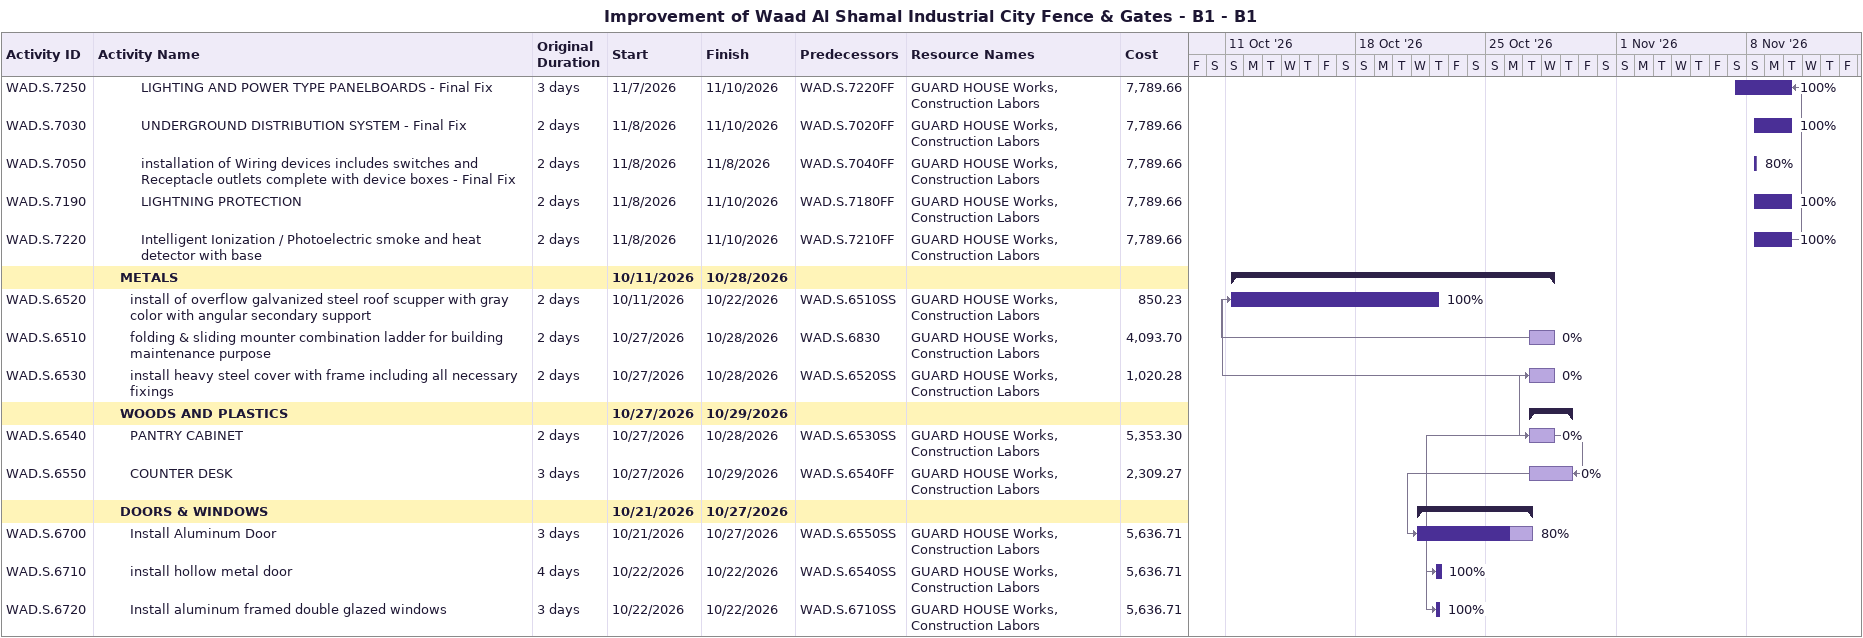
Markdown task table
Improvement of Waad Al Shamal Industrial City Fence & Gates - B1 - B1

| ID | Level | Task | Original duration | Start | Finish | Predecessors | Resources | % complete | Cost |
|---|---|---|---|---|---|---|---|---|---|
| WAD.S.7250 | 5 | LIGHTING AND POWER TYPE PANELBOARDS - Final Fix | 3d | 2026-11-07 | 2026-11-10 | WAD.S.7220FF | GUARD HOUSE Works, Construction Labors | 100 | 7789.66 |
| WAD.S.7030 | 5 | UNDERGROUND DISTRIBUTION SYSTEM - Final Fix | 2d | 2026-11-08 | 2026-11-10 | WAD.S.7020FF | GUARD HOUSE Works, Construction Labors | 100 | 7789.66 |
| WAD.S.7050 | 5 | installation of Wiring devices includes switches and Receptacle outlets complete with device boxes - Final Fix | 2d | 2026-11-08 | 2026-11-08 | WAD.S.7040FF | GUARD HOUSE Works, Construction Labors | 80 | 7789.66 |
| WAD.S.7190 | 5 | LIGHTNING PROTECTION | 2d | 2026-11-08 | 2026-11-10 | WAD.S.7180FF | GUARD HOUSE Works, Construction Labors | 100 | 7789.66 |
| WAD.S.7220 | 5 | Intelligent Ionization / Photoelectric smoke and heat detector with base | 2d | 2026-11-08 | 2026-11-10 | WAD.S.7210FF | GUARD HOUSE Works, Construction Labors | 100 | 7789.66 |
|  | 3 | **METALS** |  | 2026-10-11 | 2026-10-28 |  |  |  |  |
| WAD.S.6520 | 4 | install of overflow galvanized steel roof scupper with gray color with angular secondary support | 2d | 2026-10-11 | 2026-10-22 | WAD.S.6510SS | GUARD HOUSE Works, Construction Labors | 100 | 850.23 |
| WAD.S.6510 | 4 | folding & sliding mounter combination ladder for building maintenance purpose | 2d | 2026-10-27 | 2026-10-28 | WAD.S.6830 | GUARD HOUSE Works, Construction Labors | 0 | 4093.70 |
| WAD.S.6530 | 4 | install heavy steel cover with frame including all necessary fixings | 2d | 2026-10-27 | 2026-10-28 | WAD.S.6520SS | GUARD HOUSE Works, Construction Labors | 0 | 1020.28 |
|  | 3 | **WOODS AND PLASTICS** |  | 2026-10-27 | 2026-10-29 |  |  |  |  |
| WAD.S.6540 | 4 | PANTRY CABINET | 2d | 2026-10-27 | 2026-10-28 | WAD.S.6530SS | GUARD HOUSE Works, Construction Labors | 0 | 5353.30 |
| WAD.S.6550 | 4 | COUNTER DESK | 3d | 2026-10-27 | 2026-10-29 | WAD.S.6540FF | GUARD HOUSE Works, Construction Labors | 0 | 2309.27 |
|  | 3 | **DOORS & WINDOWS** |  | 2026-10-21 | 2026-10-27 |  |  |  |  |
| WAD.S.6700 | 4 | Install Aluminum Door | 3d | 2026-10-21 | 2026-10-27 | WAD.S.6550SS | GUARD HOUSE Works, Construction Labors | 80 | 5636.71 |
| WAD.S.6710 | 4 | install hollow metal door | 4d | 2026-10-22 | 2026-10-22 | WAD.S.6540SS | GUARD HOUSE Works, Construction Labors | 100 | 5636.71 |
| WAD.S.6720 | 4 | Install aluminum framed double glazed windows | 3d | 2026-10-22 | 2026-10-22 | WAD.S.6710SS | GUARD HOUSE Works, Construction Labors | 100 | 5636.71 |
